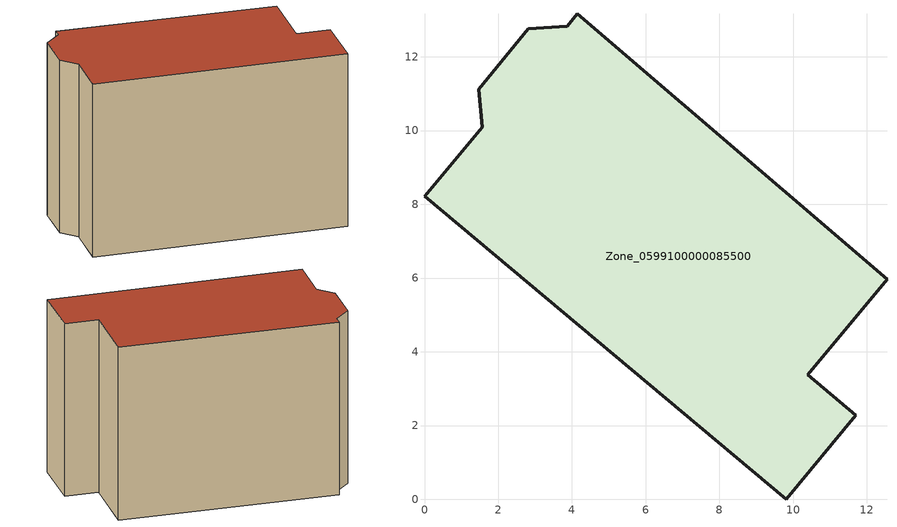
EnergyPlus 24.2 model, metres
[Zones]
Zone_0599100000085500
 floor ground (C_G): 1.56,10.1 1.47,11.12 2.82,12.77 3.87,12.84 4.15,13.17 12.54,5.96 10.39,3.38 11.7,2.28 9.81,0 0,8.22 z0
 wall outside (C_F): 9.81,0 11.7,2.28 10.39,3.38 12.54,5.96 4.15,13.17 3.87,12.84 2.82,12.77 1.47,11.12 1.56,10.1 0,8.22 9.81,0 z0:9.13
 roof outside (C_R): 1.56,10.1 0,8.22 9.81,0 11.7,2.28 10.39,3.38 12.54,5.96 4.15,13.17 3.87,12.84 2.82,12.77 1.47,11.12 z9.13
[BUILDING]
Pand.0599100000085500: North Axis=0; Terrain=City; Loads Convergence Tolerance Value=0.04; Temperature Convergence Tolerance Value=0.4; Solar Distribution=FullExterior; Maximum Number of Warmup Days=25; Minimum Number of Warmup Days=1
[Site:Location]
Rotterdam.The.Hague.AP_ZH_NLD Design_Conditions: Latitude=51.96; Longitude=4.45; Time Zone=1; Elevation=-4.5
[SITE:GROUNDTEMPERATURE:BUILDINGSURFACE]
18, 18, 18, 18, 18, 18, 18, 18, 18, 18, 18, 18
[MATERIAL] Thermal Absorptance=0.9; Solar Absorptance=0.7; Visible Absorptance=0.7
Name | Roughness | Thickness | Conductivity | Density | Specific Heat
G.TI.1946 | MediumSmooth | 0.15 | 1 | 540 | 1210
F.TI.1946 | Rough | 0.3 | 0.857143 | 1920 | 840
R.TI.1946 | MediumRough | 0.2 | 0.1 | 1500 | 1000
[CONSTRUCTION]
C_G: G.TI.1946
C_F: F.TI.1946
C_R: R.TI.1946
[ZONE]
Zone_0599100000085500: Type=1; Multiplier=1; Ceiling Height=Autocalculate; Volume=Autocalculate; Floor Area=autocalculate; Part of Total Floor Area=Yes
[ZONEINFILTRATION:DESIGNFLOWRATE]
Infil_Zone_0599100000085500: Zone or ZoneList or Space or SpaceList=Zone_0599100000085500; Schedule=AlwaysOn; Design Flow Rate Calculation Method=Flow/Area; Flow Rate per Floor Area=0.003; Constant Term Coefficient=1; Temperature Term Coefficient=0; Velocity Term Coefficient=0; Velocity Squared Term Coefficient=0
[HVACTEMPLATE:ZONE:IDEALLOADSAIRSYSTEM]
Zone_0599100000085500: Maximum Heating Supply Air Temperature=50; Minimum Cooling Supply Air Temperature=13; Maximum Heating Supply Air Humidity Ratio=0.0156; Minimum Cooling Supply Air Humidity Ratio=0.0077; Heating Limit=NoLimit; Cooling Limit=NoLimit; Dehumidification Control Type=ConstantSensibleHeatRatio; Cooling Sensible Heat Ratio=0.7; Dehumidification Setpoint=60; Humidification Control Type=None; Humidification Setpoint=30; Outdoor Air Method=None; Outdoor Air Flow Rate per Person=0.00944; Outdoor Air Flow Rate per Zone Floor Area=0; Outdoor Air Flow Rate per Zone=0; Demand Controlled Ventilation Type=None; Outdoor Air Economizer Type=NoEconomizer; Heat Recovery Type=None; Sensible Heat Recovery Effectiveness=0.7; Latent Heat Recovery Effectiveness=0.65
[ZONECONTROL:THERMOSTAT]
ThermostatControl_Zone_0599100000085500: Zone or ZoneList=Zone_0599100000085500; Control Type Schedule=DualSetpointControlType; Control 1=Thermostat_Zone_0599100000085500; Temperature Difference Between Cutout And Setpoint=0
[THERMOSTATSETPOINT:DUALSETPOINT]
Thermostat_Zone_0599100000085500: Heating Setpoint Temperature Schedule=HeatingSetpoint_Zone_0599100000085500; Cooling Setpoint Temperature Schedule=CoolingSetpoint_Zone_0599100000085500
[SCHEDULE:COMPACT]
HeatingSetpoint_Zone_0599100000085500: Through: 12/31, For: AllDays, Until: 24:00, 21
CoolingSetpoint_Zone_0599100000085500: Through: 12/31, For: AllDays, Until: 24:00, 24
DualSetpointControlType: Through: 12/31, For: AllDays, Until: 24:00, 4
AlwaysOn: Through: 12/31, For: AllDays, Until: 24:00, 1
